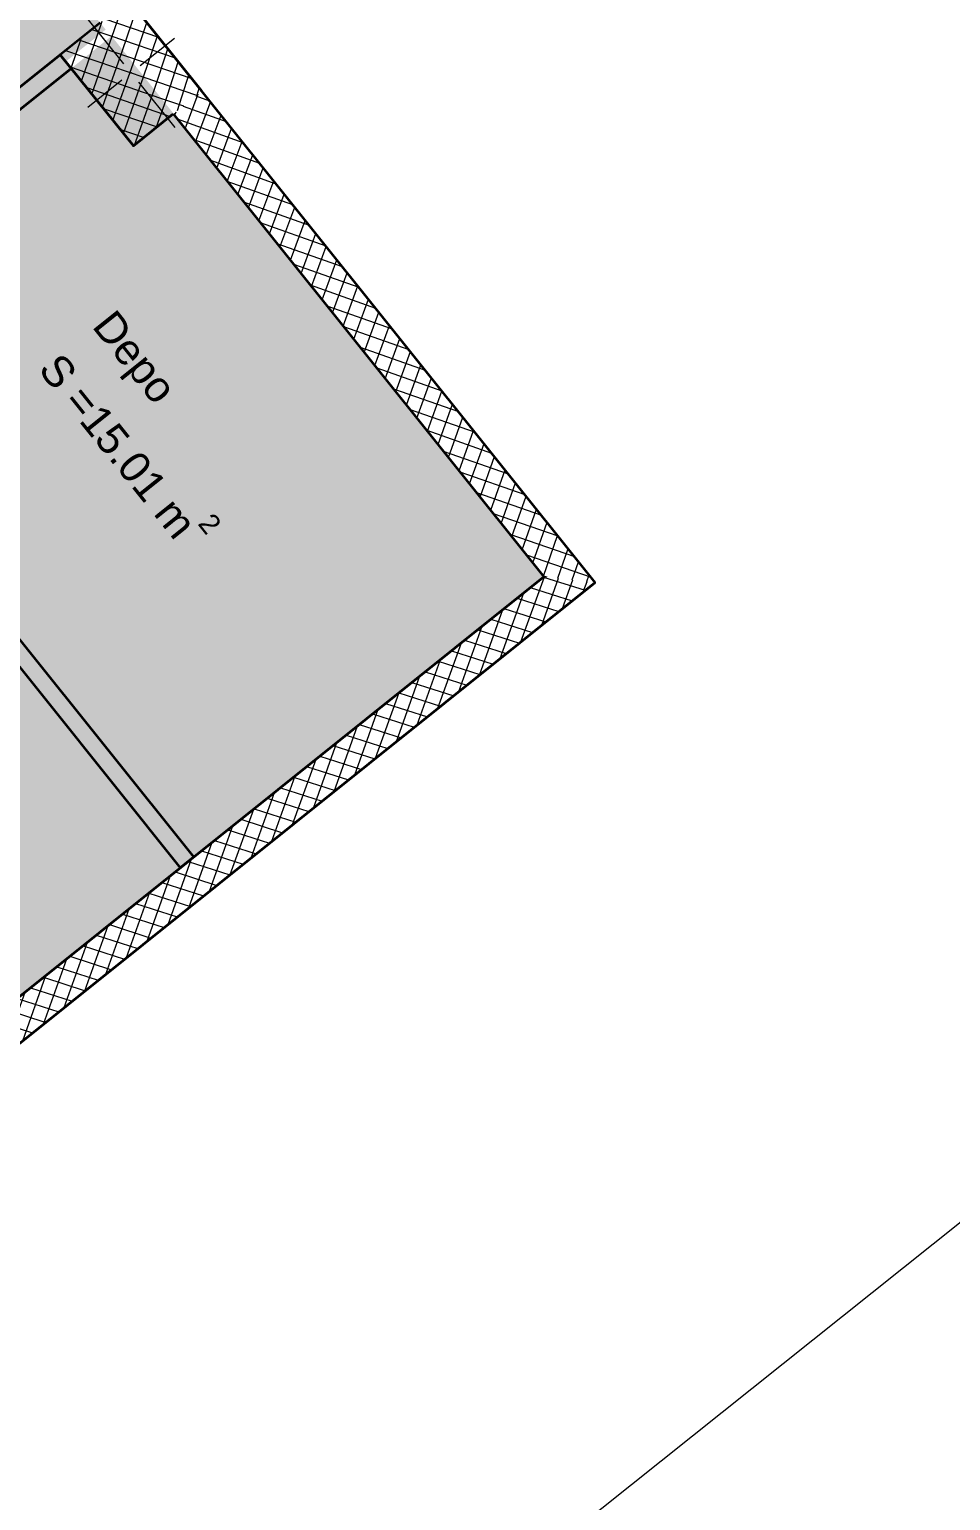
# Model space of a CAD drawing. Header units: metres. Extents: x 7511783 to 7512372, y 4692307 to 4692611.
# Drawn here: x 7511969.58 to 7511975.89, y 4692348.63 to 4692358.7 of the extents above; entities that cross this region are included whole.
import ezdxf

# ---------------------------------------------------------------- set-up
doc = ezdxf.new("R2010")
doc.units = ezdxf.units.M
for name, color, linetype, lineweight, true_color in [('A - Fill Zone_Pen_No__102', 7, 'Continuous', 0, 0xcccccc), ('A - Fill Zone_Pen_No__145', 7, 'Continuous', 0, 0x0077b0), ('A - Muret_Pen_No__102', 7, 'Continuous', 0, 0xcccccc)]:
    doc.layers.add(name, color=color, linetype=linetype, lineweight=lineweight, true_color=true_color)
for name, color, linetype, lineweight in [('A - Muret', 7, 'Continuous', 0), ('A - Muret_Pen_No__7', 7, 'Continuous', 0), ('A - Shtyllat', 7, 'Continuous', 0), ('A - Shtyllat_Pen_No__1', 7, 'Continuous', 0), ('A - Shtyllat_Pen_No__7', 7, 'Continuous', 0), ('A1 - Bodrumi -1', 7, 'Continuous', 0), ('A1 - Bodrumi -1_Pen_No__42', 8, 'Continuous', 0), ('ARCHICAD Doors_Pen_No__42', 8, 'Continuous', 0), ('bodrum 1 garazhat projekt', 7, 'Continuous', 0), ('garazhat-netw-amiri - b1', 20, 'Continuous', 0), ('Parc-Kojshi', 251, 'Continuous', 0), ('Parcelat baze', 7, 'Continuous', 0)]:
    doc.layers.add(name, color=color, linetype=linetype, lineweight=lineweight)
doc.styles.add('GENERATED_STYLE_1', font='arial.ttf')
pattern_1 = [(44.99999999999999, (0, 0), (-68.94290863686237, 68.94290863686243), []), (135.0000000000002, (0, 0), (68.94290863686219, 68.94290863686261), [])]

# ---------------------------------------------------------------- blocks, each defined once
blk = doc.blocks.new('Slab_6', base_point=(63264.51523607765, -68393.3326743771))
at = {"layer": 'A1 - Bodrumi -1_Pen_No__42', "color": 8, "linetype": 'Continuous', "lineweight": 25, "flags": 128}
blk.add_lwpolyline([(63264.51523607765, -68393.3326743771), (83257.00457082294, -63909.70114019907), (75456.13369070938, -29146.91751099753, 0.002191949762086438), (57048.23205081843, -33332.54687322022), (60252.72529317138, -47612.6326470723), (58637.28843211706, -47925.70844958309), (58785.1422201114, -48589.27355840802), (58818.69832244765, -48581.63779186852)], format="xyb", close=True, dxfattribs=at)
blk = doc.blocks.new('Wall_51', base_point=(75456.13369070938, -29146.91751099753))
at = {"layer": 'A - Muret_Pen_No__102', "linetype": 'Continuous', "lineweight": 13, "true_color": 0xcccccc}
h = blk.add_hatch(dxfattribs=at)
h.set_pattern_fill('CONCRETE_BLOCK', color=254, style=0, pattern_type=2)
h.set_pattern_definition(pattern_1)
h.paths.add_polyline_path([(82069.45072467883, -59759.41431025938), (82958.32441756947, -63720.47511161403), (83257.00457082296, -63909.70114019907), (82313.38434370431, -59704.67471247646)])
at = {"layer": 'A - Muret_Pen_No__7', "color": 7, "linetype": 'Continuous', "lineweight": 35, "flags": 128}
for points in [[(83257.00457082296, -63909.70114019907), (82313.38427724458, -59704.67472739027)], [(82069.45072467883, -59759.41431025938), (82958.32441756947, -63720.47511161403)]]:
    blk.add_lwpolyline(points, dxfattribs=at)
blk = doc.blocks.new('Wall_52', base_point=(83257.00457082296, -63909.70114019907))
at = {"layer": 'A - Muret_Pen_No__102', "linetype": 'Continuous', "lineweight": 13, "true_color": 0xcccccc}
h = blk.add_hatch(dxfattribs=at)
h.set_pattern_fill('CONCRETE_BLOCK', color=254, style=0, pattern_type=2)
h.set_pattern_definition(pattern_1)
h.paths.add_polyline_path([(82958.32441756947, -63720.47511161403), (63209.8076728204, -68149.39193870047), (63264.51523607765, -68393.3326743771), (83257.00457082296, -63909.70114019907)])
at = {"layer": 'A - Muret_Pen_No__7', "color": 7, "linetype": 'Continuous', "lineweight": 35, "flags": 128}
for points in [[(82958.32441756947, -63720.47511161403), (63209.8076728204, -68149.39193870047)], [(63264.51523607765, -68393.3326743771), (83257.00457082296, -63909.70114019907)]]:
    blk.add_lwpolyline(points, dxfattribs=at)
blk = doc.blocks.new('Door 22_2')
at = {"layer": 'ARCHICAD Doors_Pen_No__42', "color": 8, "linetype": 'Continuous', "lineweight": 25}
for p, q in [((-260.3921784050518, 393.9747868736185), (-237.4491209510099, 426.7408686451782)), ((-237.4491209510099, 426.7408686451782), (371.9999999999999, 0)), ((349.0569425459581, -32.76608177155968), (-260.3921784050518, 393.9747868736185)), ((-437, 0), (-437, 19)), ((-437, 19), (-387, 19)), ((-387, 0), (-437, 0)), ((-400, 0), (-437.0000000000001, 0)), ((-400, 0), (-437.0000000000001, 0)), ((-372.0000000000001, 0), (-400, 0)), ((-400, 0), (-400, -115)), ((-400, 0), (-400, -115)), ((-400, 0), (-400, -115)), ((-387, 19), (-387, 0)), ((-372.0000000000001, -40), (-372.0000000000001, 0)), ((371.9999999999999, 0), (349.0569425459581, -32.76608177155968)), ((400, 0), (372.0000000000001, 0)), ((372.0000000000001, 0), (372.0000000000001, -40)), ((387, 19), (437, 19)), ((387, 0), (387, 19)), ((437, 0), (387, 0)), ((400, -115), (400, 0)), ((400, 0), (400, -115)), ((400, 0), (400, -115)), ((400, 0), (437.0000000000001, 0)), ((400, 0), (437.0000000000001, 0)), ((437, 19), (437, 0)), ((-360.0000000000001, -40), (-372.0000000000001, -40)), ((-360.0000000000001, -115), (-360.0000000000001, -40)), ((372.0000000000001, -40), (360.0000000000001, -40)), ((360.0000000000001, -40), (360.0000000000001, -115)), ((-437, -139), (-437, -120)), ((-437, -120), (-387, -120)), ((-400, -120), (-437.0000000000001, -120)), ((-400, -120), (-437.0000000000001, -120)), ((-387, -139), (-437, -139)), ((-400, -120), (-400, -115)), ((-400, -115), (-375, -115)), ((-400, -115), (-360.0000000000001, -115)), ((-400, -115), (-400, -120)), ((-400, -115), (-400, -120)), ((-375, -120), (-400, -120)), ((-387, -120), (-387, -139)), ((-375, -115), (-375, -120)), ((360.0000000000001, -115), (400, -115)), ((375, -120), (375, -115)), ((375, -115), (400, -115)), ((400, -120), (375, -120)), ((387, -120), (437, -120)), ((387, -139), (387, -120)), ((437, -139), (387, -139)), ((400, -115), (400, -120)), ((400, -115), (400, -120)), ((400, -115), (400, -120)), ((400, -120), (437.0000000000001, -120)), ((400, -120), (437.0000000000001, -120)), ((437, -120), (437, -139))]:
    blk.add_line(p, q, dxfattribs=at)
blk.add_arc((371.9999999999999, 0), 744, 145, 180, dxfattribs=at)
blk = doc.blocks.new('Wall_67', base_point=(76481.04478121082, -60316.56197944703))
at = {"layer": 'A - Muret_Pen_No__102', "linetype": 'Continuous', "lineweight": 0, "true_color": 0xcccccc}
for points in [[(81552.77836814358, -59055.46211245882), (79826.08316179363, -59442.93880958888), (79852.35816777733, -59560.02692335827), (81579.05337412728, -59172.5502262282)], [(76454.7766393055, -60199.47234831565), (76481.05164528922, -60316.56046208504), (79071.77079355328, -59735.19357901112), (79045.49578756958, -59618.10546524173)]]:
    blk.add_hatch(color=254, dxfattribs=at).paths.add_polyline_path(points)
at = {"layer": 'A - Muret_Pen_No__7', "color": 7, "linetype": 'Continuous', "lineweight": 35}
for p, q in [((79826.08317875642, -59442.93879673466), (79862.18534453615, -59434.83733847004)), ((79827.1779704138, -59447.81746778598), (79826.08317875642, -59442.93879673466)), ((79852.3581785336, -59560.02690196619), (79827.1779704138, -59447.81746778598)), ((79045.49581054623, -59618.10546191579), (79009.3936447665, -59626.20692018042)), ((79046.5906022036, -59622.9841329671), (79045.49581054623, -59618.10546191579)), ((79071.77081032339, -59735.19356714732), (79046.5906022036, -59622.9841329671)), ((79852.3581785336, -59560.02690196619), (79888.46034431331, -59551.92544370157)), ((79071.77081032339, -59735.19356714732), (79035.66864454366, -59743.29502541195))]:
    blk.add_line(p, q, dxfattribs=at)
at = {"layer": 'A - Muret_Pen_No__7', "color": 7, "linetype": 'Continuous', "lineweight": 35, "flags": 128}
for points in [[(81552.7783743501, -59055.46206893428), (79826.08320539519, -59442.93879075682)], [(81579.05337412728, -59172.55017416581), (81552.7783743501, -59055.46206893428)], [(79852.35820517236, -59560.02689598835), (81579.05337412728, -59172.55017416581)], [(79045.49584574952, -59618.10545401603), (76454.76978143364, -60199.4738742155)], [(78925.41067878397, -59768.03731686878), (79071.7708455267, -59735.19355924756)], [(76481.04478121082, -60316.56197944703), (78808.32257254375, -59794.3123168723)]]:
    blk.add_lwpolyline(points, dxfattribs=at)
at = {"layer": 'ARCHICAD Doors_Pen_No__42', "color": 8, "linetype": 'Continuous', "lineweight": 25, "zscale": 1000, "rotation": 192.6478581666995}
blk.add_blockref('Door 22_2', (79462.06449442849, -59647.61023455676), dxfattribs=at)
blk = doc.blocks.new('Wall_68', base_point=(78808.32257254375, -59794.3123168723))
at = {"layer": 'A - Muret_Pen_No__102', "linetype": 'Continuous', "lineweight": 0, "true_color": 0xcccccc}
blk.add_hatch(color=254, dxfattribs=at).paths.add_polyline_path([(78808.32257254375, -59794.31231687229), (79845.39199156147, -64418.59937994905), (79962.48354468626, -64392.33974958559), (78925.41067878397, -59768.03731686877)])
at = {"layer": 'A - Muret_Pen_No__7', "color": 7, "linetype": 'Continuous', "lineweight": 35, "flags": 128}
for points in [[(78808.32257254375, -59794.31231687229), (79337.90308006862, -62155.70900343581)], [(79962.48354468626, -64392.33974958559), (78925.41067878397, -59768.03731686877)], [(79364.16271043208, -62272.80055656059), (79845.39199156147, -64418.59937994905)], [(79845.39199156147, -64418.59937994905), (79962.48354468626, -64392.33974958559)]]:
    blk.add_lwpolyline(points, dxfattribs=at)
blk = doc.blocks.new('Column_160', base_point=(81933.08883970446, -59380.06671201398))
at = {"layer": 'A - Shtyllat', "linetype": 'Continuous', "lineweight": 0, "true_color": 0x000000}
h = blk.add_hatch(dxfattribs=at)
h.set_pattern_fill('CONCRETE_BLOCK', color=18, style=0, pattern_type=2)
h.set_pattern_definition(pattern_1)
h.paths.add_polyline_path([(82138.21814914639, -58924.08723865669), (81894.28459658063, -58978.8268215258), (82069.45072467883, -59759.41431025938), (82313.38427724458, -59704.67472739027)])
h = blk.add_hatch(dxfattribs=at)
h.set_pattern_fill('CONCRETE_BLOCK', color=18, style=0, pattern_type=2)
h.set_pattern_definition(pattern_1)
h.paths.add_polyline_path([(82138.22577019273, -58924.08552846596), (82313.38427724458, -59704.67472739027)])
h = blk.add_hatch(dxfattribs=at)
h.set_pattern_fill('CONCRETE_BLOCK', color=18, style=0, pattern_type=2)
h.set_pattern_definition(pattern_1)
h.paths.add_polyline_path([(81552.7852440351, -59055.4605273518), (81727.95190921621, -59836.04789556201), (82069.45072467883, -59759.41431025938), (81894.28459658063, -58978.8268215258)])
at = {"layer": 'A - Shtyllat_Pen_No__1', "color": 7, "linetype": 'Continuous', "lineweight": 13}
for p, q in [((81915.57217318636, -59302.00797519297), (81827.9888405958, -58911.71429108786)), ((82011.14757652549, -59362.55004549587), (82303.86783960431, -59296.86254605296)), ((81855.03010288345, -59397.58337853209), (81562.30983980463, -59463.27087797501)), ((81950.60550622258, -59458.125448835), (82038.18883881313, -59848.41913294011))]:
    blk.add_line(p, q, dxfattribs=at)
blk.add_point((81933.08883970446, -59380.06671201398), dxfattribs=at)
at = {"layer": 'A - Shtyllat_Pen_No__7', "color": 7, "linetype": 'Continuous', "lineweight": 35, "flags": 128}
for points in [[(82313.38427724458, -59704.67472739027), (82138.22577019273, -58924.08552846596)], [(81894.28459658063, -58978.8268215258), (81552.7852440351, -59055.4605273518)], [(81552.7852440351, -59055.4605273518), (81727.95190921621, -59836.04789556201), (82069.45072467883, -59759.41431025938)]]:
    blk.add_lwpolyline(points, dxfattribs=at)
blk = doc.blocks.new('A$C75F44AD6')
at = {"layer": 'A - Fill Zone_Pen_No__102', "linetype": 'Continuous', "lineweight": 0, "true_color": 0xf2f2f2}
for points in [[(85004.4562437742, 17772.78453015799), (78881.68997444963, 16398.81397072196), (79499.18030848104, 13647.11935975932, -0.303477620488292), (79398.05184209526, 13446.32313851092), (79538.36359402334, 13472.50863352722), (79551.51633833554, 13413.96800390079), (85673.90741551945, 14789.52964256857)], [(82620.23382676819, 14104.21957470661), (85332.41289063786, 14712.84249296034), (85345.55039052645, 14654.29844034457), (85690.49870707332, 14731.70610632808), (86724.82143396864, 10106.37350289636), (83670.43478452301, 9421.379049743067)], [(83176.07568821192, 11625.72364969391), (80263.25625536287, 10972.47788105465), (80757.615351674, 8768.133281103786), (83670.43478452302, 9421.379049743096)]]:
    blk.add_hatch(color=7, dxfattribs=at).paths.add_polyline_path(points)
at = {"layer": 'A - Muret', "color": 7, "lineweight": 35}
for name, p in [('Wall_51', (79222.63070710855, 44679.93110351286)), ('Wall_67', (80247.54179760999, 13510.28663506335)), ('Wall_68', (82574.81958894292, 14032.53629763808)), ('Wall_52', (87023.50158722213, 9917.147474311307))]:
    blk.add_blockref(name, p, dxfattribs=at)
at = {"layer": 'A - Shtyllat', "color": 7, "lineweight": 35}
blk.add_blockref('Column_160', (85699.58585610363, 14446.7819024964), dxfattribs=at)
at = {"layer": 'A1 - Bodrumi -1', "color": 8, "linetype": 'Continuous', "lineweight": 25}
blk.add_blockref('Slab_6', (67031.01225247682, 5433.515940133278), dxfattribs=at)
at = {"layer": 'A - Fill Zone_Pen_No__145', "color": 144, "lineweight": 20, "true_color": 0x0077b0, "insert": (84227.43183771902, 12902.23201519848), "char_height": 209.9999964237213, "attachment_point": 7, "rotation": 282.64781874435494, "style": 'GENERATED_STYLE_1'}
blk.add_mtext('{\\fArial|b0|i0|c0|p34;Depo ^MS =15.01 m{\\H0.66x;\\S2^  ;}}', dxfattribs=at)

msp = doc.modelspace()

# ---------------------------------------------------------------- linework, layer by layer
at = {"layer": 'garazhat-netw-amiri - b1'}
msp.add_circle((7511922.380949955, 4692382.212120954), 75.36126493235138, dxfattribs=at)
at = {"layer": 'Parc-Kojshi', "flags": 128}
msp.add_lwpolyline([(7511984.021000001, 4692356.967), (7511968.34, 4692344.458000001), (7511962.497, 4692339.88), (7511950.248, 4692331.331999999), (7511937.962, 4692322.418000001), (7511925.491, 4692332.643), (7511912.211, 4692343.575), (7511910.408, 4692348.041999999), (7511920.285, 4692340.217), (7511933.22, 4692351.09), (7511932.73, 4692351.68), (7511923.27, 4692360.23), (7511922.3, 4692361.1), (7511935.68, 4692370.75), (7511934.09, 4692373.38), (7511939.92, 4692377.23), (7511952.79, 4692386.36), (7511954.994, 4692383.377), (7511958.422, 4692378.737), (7511969.121, 4692372.097), (7511973.491, 4692368.387), (7511984.021000001, 4692356.967)], dxfattribs=at)
at = {"layer": 'Parcelat baze', "flags": 128}
msp.add_lwpolyline([(7511984.021000001, 4692356.967), (7511968.34, 4692344.458000001), (7511962.497, 4692339.88), (7511950.248, 4692331.331999999), (7511937.962, 4692322.418000001), (7511925.491, 4692332.643), (7511912.211, 4692343.575), (7511910.408, 4692348.041999999), (7511907.287, 4692351.18)], dxfattribs=at)

# ---------------------------------------------------------------- block references
at = {"layer": 'bodrum 1 garazhat projekt', "xscale": 0.001, "yscale": 0.001, "zscale": 0.001, "rotation": 26.04535599708318}
msp.add_blockref('A$C75F44AD6', (7511899.624007692, 4692307.794563157), dxfattribs=at)

doc.saveas('drawing.dxf')
